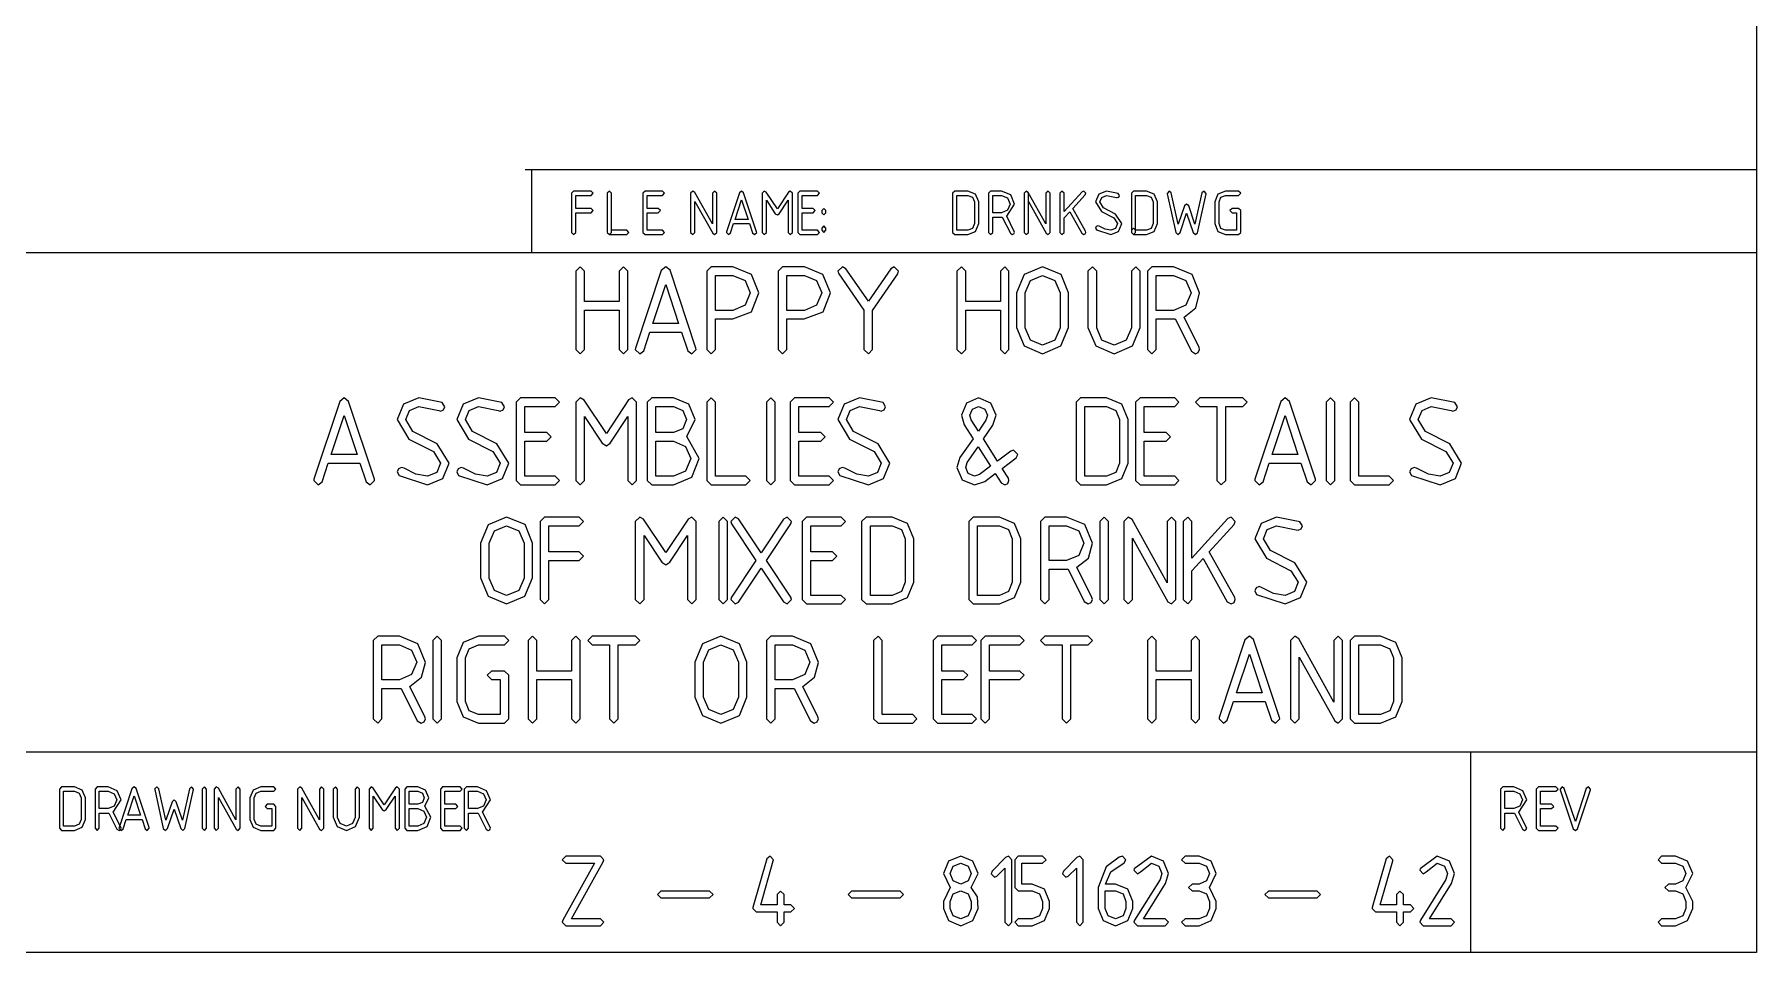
# Model space of a CAD drawing. Header units: metres. Extents: x 0 to 16.5, y 0 to 11.5.
# Drawn here: x 14.504 to 16.512, y 0.01 to 1.08 of the extents above; entities that cross this region are included whole.
import ezdxf

# ---------------------------------------------------------------- set-up
doc = ezdxf.new("R2010")
doc.units = ezdxf.units.M

msp = doc.modelspace()

# ---------------------------------------------------------------- linework, layer by layer
for points in [[(0.0104, 11.5461), (16.5118, 11.5461), (16.5118, 0.0104), (0.0104, 0.0104), (0.0104, 11.5461)], [(15.1325, 0.8472), (15.135, 0.8497), (15.135, 0.8726), (15.1528, 0.8726), (15.1553, 0.8751), (15.1528, 0.8776), (15.135, 0.8776), (15.135, 0.8928), (15.1528, 0.8928), (15.1553, 0.8953), (15.1528, 0.8978), (15.1325, 0.8978), (15.13, 0.8953), (15.13, 0.8497), (15.1325, 0.8472)], [(15.1767, 0.8497), (15.1767, 0.8953), (15.1742, 0.8978), (15.1717, 0.8953), (15.1717, 0.8497), (15.1742, 0.8472), (15.1767, 0.8497)], [(15.1717, 0.8497), (15.1742, 0.8472), (15.1944, 0.8472), (15.1969, 0.8497), (15.1944, 0.8523), (15.1767, 0.8523), (15.1767, 0.8953), (15.1742, 0.8978), (15.1717, 0.8953), (15.1717, 0.8497)], [(15.2158, 0.8472), (15.2361, 0.8472), (15.2386, 0.8497), (15.2361, 0.8523), (15.2183, 0.8523), (15.2183, 0.8726), (15.2311, 0.8726), (15.2336, 0.8751), (15.2311, 0.8776), (15.2183, 0.8776), (15.2183, 0.8928), (15.2361, 0.8928), (15.2386, 0.8953), (15.2361, 0.8978), (15.2158, 0.8978), (15.2133, 0.8953), (15.2133, 0.8497), (15.2158, 0.8472)], [(15.2737, 0.8963), (15.2714, 0.8978), (15.2689, 0.8953), (15.2689, 0.8497), (15.2714, 0.8472), (15.2739, 0.8497), (15.2739, 0.8857), (15.2946, 0.8486), (15.2968, 0.8472), (15.2993, 0.8497), (15.2993, 0.8953), (15.2968, 0.8978), (15.2943, 0.8953), (15.2943, 0.8595), (15.2737, 0.8963)], [(15.3458, 0.8505), (15.3307, 0.8959), (15.3283, 0.8978), (15.3257, 0.8958), (15.3107, 0.8505), (15.3106, 0.8497), (15.3131, 0.8472), (15.3154, 0.849), (15.319, 0.8599), (15.3375, 0.8599), (15.3411, 0.849), (15.3435, 0.8472), (15.346, 0.8497), (15.3458, 0.8505)], [(15.3358, 0.8649), (15.3208, 0.8649), (15.3283, 0.8875), (15.3358, 0.8649)], [(15.3829, 0.8966), (15.37, 0.8771), (15.3571, 0.8966), (15.3547, 0.8978), (15.3522, 0.8953), (15.3522, 0.8497), (15.3547, 0.8472), (15.3572, 0.8497), (15.3572, 0.8871), (15.3676, 0.8715), (15.37, 0.87), (15.3722, 0.8715), (15.3826, 0.8871), (15.3826, 0.8497), (15.3851, 0.8472), (15.3876, 0.8497), (15.3876, 0.8953), (15.3851, 0.8978), (15.3829, 0.8966)], [(15.3964, 0.8472), (15.4167, 0.8472), (15.4192, 0.8497), (15.4167, 0.8523), (15.3989, 0.8523), (15.3989, 0.8726), (15.4117, 0.8726), (15.4142, 0.8751), (15.4117, 0.8776), (15.3989, 0.8776), (15.3989, 0.8928), (15.4167, 0.8928), (15.4192, 0.8953), (15.4167, 0.8978), (15.3964, 0.8978), (15.3939, 0.8953), (15.3939, 0.8497), (15.3964, 0.8472)], [(15.5744, 0.8497), (15.5769, 0.8472), (15.5922, 0.8472), (15.6011, 0.8509), (15.6049, 0.8599), (15.6049, 0.8852), (15.6011, 0.8942), (15.5922, 0.8978), (15.5769, 0.8978), (15.5744, 0.8953), (15.5744, 0.8497)], [(15.5922, 0.8928), (15.5976, 0.8906), (15.5999, 0.8852), (15.5999, 0.8599), (15.5976, 0.8544), (15.5922, 0.8523), (15.5794, 0.8523), (15.5794, 0.8928), (15.5922, 0.8928)], [(15.6465, 0.8826), (15.6421, 0.8934), (15.6314, 0.8978), (15.6186, 0.8978), (15.6161, 0.8953), (15.6161, 0.8497), (15.6186, 0.8472), (15.6211, 0.8497), (15.6211, 0.8675), (15.6314, 0.8675), (15.6322, 0.8675), (15.6417, 0.8486), (15.644, 0.8472), (15.6457, 0.848), (15.6465, 0.8497), (15.6461, 0.8509), (15.6374, 0.8685), (15.6465, 0.8826)], [(15.6314, 0.8928), (15.6385, 0.8898), (15.6415, 0.8827), (15.6385, 0.8755), (15.6314, 0.8725), (15.6211, 0.8725), (15.6211, 0.8928), (15.6314, 0.8928)], [(15.6628, 0.8497), (15.6628, 0.8953), (15.6603, 0.8978), (15.6578, 0.8953), (15.6578, 0.8497), (15.6603, 0.8472), (15.6628, 0.8497)], [(15.6626, 0.8963), (15.6603, 0.8978), (15.6578, 0.8953), (15.6578, 0.8497), (15.6603, 0.8472), (15.6628, 0.8497), (15.6628, 0.8857), (15.6835, 0.8486), (15.6857, 0.8472), (15.6882, 0.8497), (15.6882, 0.8953), (15.6857, 0.8978), (15.6832, 0.8953), (15.6832, 0.8595), (15.6626, 0.8963)], [(15.725, 0.8486), (15.7274, 0.8472), (15.729, 0.848), (15.7299, 0.8497), (15.7294, 0.851), (15.7146, 0.8777), (15.729, 0.8936), (15.7299, 0.8953), (15.7274, 0.8978), (15.7254, 0.897), (15.7044, 0.874), (15.7044, 0.8953), (15.7019, 0.8978), (15.6994, 0.8953), (15.6994, 0.8497), (15.7019, 0.8472), (15.7044, 0.8497), (15.7044, 0.8665), (15.711, 0.8738), (15.725, 0.8486)], [(15.7644, 0.8711), (15.7503, 0.8784), (15.7461, 0.8852), (15.7483, 0.8905), (15.7538, 0.8928), (15.7654, 0.8905), (15.7664, 0.8902), (15.7682, 0.8909), (15.769, 0.8927), (15.7674, 0.8951), (15.7538, 0.8978), (15.7449, 0.8942), (15.7411, 0.8852), (15.7479, 0.8739), (15.7622, 0.8666), (15.7665, 0.8599), (15.7643, 0.8544), (15.7589, 0.8523), (15.7521, 0.8534), (15.7451, 0.8569), (15.7436, 0.8574), (15.7419, 0.8566), (15.7411, 0.8548), (15.7422, 0.8527), (15.7589, 0.8472), (15.7678, 0.8509), (15.7715, 0.8599), (15.7644, 0.8711)], [(15.7828, 0.8497), (15.7853, 0.8472), (15.8006, 0.8472), (15.8094, 0.8509), (15.8132, 0.8599), (15.8132, 0.8852), (15.8094, 0.8942), (15.8006, 0.8978), (15.7853, 0.8978), (15.7828, 0.8953), (15.7828, 0.8497)], [(15.8006, 0.8928), (15.806, 0.8906), (15.8082, 0.8852), (15.8082, 0.8599), (15.806, 0.8544), (15.8006, 0.8523), (15.7878, 0.8523), (15.7878, 0.8928), (15.8006, 0.8928)], [(15.8497, 0.8805), (15.8472, 0.8826), (15.8447, 0.8805), (15.8375, 0.8592), (15.8294, 0.8958), (15.8269, 0.8978), (15.8244, 0.8952), (15.8246, 0.8947), (15.8346, 0.8494), (15.8371, 0.8472), (15.8396, 0.8494), (15.8472, 0.8722), (15.8549, 0.8494), (15.8574, 0.8472), (15.8599, 0.8493), (15.8699, 0.8947), (15.87, 0.8952), (15.8675, 0.8978), (15.865, 0.8958), (15.8569, 0.8592), (15.8497, 0.8805)], [(15.8872, 0.8544), (15.885, 0.8599), (15.885, 0.8852), (15.8872, 0.8906), (15.8926, 0.8928), (15.9079, 0.8928), (15.9104, 0.8953), (15.9079, 0.8978), (15.8926, 0.8978), (15.8838, 0.8942), (15.88, 0.8852), (15.88, 0.8599), (15.8838, 0.8509), (15.8926, 0.8472), (15.9079, 0.8472), (15.9104, 0.8497), (15.9104, 0.8751), (15.9079, 0.8776), (15.9003, 0.8776), (15.8978, 0.8751), (15.9003, 0.8726), (15.9054, 0.8726), (15.9054, 0.8523), (15.8926, 0.8523), (15.8872, 0.8544)], [(15.4217, 0.8726), (15.4242, 0.8701), (15.4267, 0.8726), (15.4267, 0.8751), (15.4242, 0.8776), (15.4217, 0.8751), (15.4217, 0.8726)], [(15.4217, 0.8523), (15.4242, 0.8497), (15.4267, 0.8523), (15.4267, 0.8548), (15.4242, 0.8573), (15.4217, 0.8548), (15.4217, 0.8523)], [(15.7828, 0.8497), (15.7853, 0.8472), (15.7878, 0.8497), (15.7878, 0.8523), (15.7853, 0.8548), (15.7828, 0.8523), (15.7828, 0.8497)], [(7.9642, 0.8264), (16.5118, 0.8264), (16.5118, 0.0104), (7.9642, 0.0104), (7.9642, 0.8264)], [(15.1401, 0.7083), (15.1451, 0.7134), (15.1451, 0.759), (15.1857, 0.759), (15.1857, 0.7134), (15.1907, 0.7083), (15.1957, 0.7134), (15.1957, 0.8045), (15.1907, 0.8095), (15.1857, 0.8045), (15.1857, 0.769), (15.1451, 0.769), (15.1451, 0.8045), (15.1401, 0.8095), (15.135, 0.8045), (15.135, 0.7134), (15.1401, 0.7083)], [(15.2751, 0.7149), (15.2449, 0.8056), (15.24, 0.8095), (15.2347, 0.8054), (15.2046, 0.7149), (15.2044, 0.7134), (15.2096, 0.7083), (15.2142, 0.7118), (15.2214, 0.7336), (15.2583, 0.7336), (15.2656, 0.7118), (15.2703, 0.7083), (15.2753, 0.7134), (15.2751, 0.7149)], [(15.2878, 0.8045), (15.2878, 0.7134), (15.2929, 0.7083), (15.2979, 0.7134), (15.2979, 0.7488), (15.3181, 0.7488), (15.34, 0.7573), (15.3485, 0.7792), (15.3397, 0.8008), (15.3182, 0.8095), (15.2929, 0.8095), (15.2878, 0.8045)], [(15.3711, 0.8045), (15.3711, 0.7134), (15.3762, 0.7083), (15.3812, 0.7134), (15.3812, 0.7488), (15.4014, 0.7488), (15.4233, 0.7573), (15.4318, 0.7792), (15.4231, 0.8008), (15.4015, 0.8095), (15.3762, 0.8095), (15.3711, 0.8045)], [(15.5106, 0.8015), (15.5114, 0.8045), (15.5064, 0.8095), (15.5022, 0.8073), (15.4763, 0.7694), (15.45, 0.8073), (15.4458, 0.8095), (15.4407, 0.8045), (15.4418, 0.8015), (15.471, 0.759), (15.471, 0.7134), (15.4761, 0.7083), (15.4811, 0.7134), (15.4811, 0.7587), (15.5106, 0.8015)], [(15.5846, 0.7083), (15.5896, 0.7134), (15.5896, 0.759), (15.6301, 0.759), (15.6301, 0.7134), (15.6351, 0.7083), (15.6401, 0.7134), (15.6401, 0.8045), (15.6351, 0.8095), (15.6301, 0.8045), (15.6301, 0.769), (15.5896, 0.769), (15.5896, 0.8045), (15.5846, 0.8095), (15.5794, 0.8045), (15.5794, 0.7134), (15.5846, 0.7083)], [(15.7096, 0.7792), (15.7008, 0.8008), (15.6793, 0.8095), (15.6579, 0.8006), (15.6489, 0.7792), (15.6489, 0.7388), (15.6579, 0.7173), (15.6793, 0.7083), (15.7007, 0.7173), (15.7096, 0.7388), (15.7096, 0.7792)], [(15.7879, 0.8095), (15.7829, 0.8045), (15.7829, 0.7386), (15.7769, 0.7242), (15.7626, 0.7184), (15.7483, 0.7242), (15.7424, 0.7386), (15.7424, 0.8045), (15.7374, 0.8095), (15.7322, 0.8045), (15.7322, 0.7388), (15.7412, 0.7173), (15.7626, 0.7083), (15.784, 0.7173), (15.7929, 0.7388), (15.7929, 0.8045), (15.7879, 0.8095)], [(15.8624, 0.7791), (15.8536, 0.8008), (15.8321, 0.8095), (15.8068, 0.8095), (15.8017, 0.8045), (15.8017, 0.7134), (15.8068, 0.7083), (15.8118, 0.7134), (15.8118, 0.7488), (15.8321, 0.7488), (15.834, 0.7488), (15.8529, 0.7112), (15.8574, 0.7083), (15.8608, 0.7099), (15.8624, 0.7134), (15.8618, 0.7157), (15.8443, 0.751), (15.8579, 0.7617), (15.8624, 0.7791)], [(15.2549, 0.7437), (15.2249, 0.7437), (15.24, 0.7888), (15.2549, 0.7437)], [(15.3182, 0.7995), (15.3325, 0.7935), (15.3385, 0.7792), (15.3325, 0.7648), (15.3182, 0.7588), (15.2979, 0.7588), (15.2979, 0.7995), (15.3182, 0.7995)], [(15.4015, 0.7995), (15.4158, 0.7935), (15.4218, 0.7792), (15.4158, 0.7648), (15.4015, 0.7588), (15.3812, 0.7588), (15.3812, 0.7995), (15.4015, 0.7995)], [(15.6936, 0.7242), (15.6793, 0.7184), (15.665, 0.7242), (15.659, 0.7386), (15.659, 0.7792), (15.665, 0.7937), (15.6793, 0.7995), (15.6936, 0.7937), (15.6996, 0.7792), (15.6996, 0.7386), (15.6936, 0.7242)], [(15.8321, 0.7995), (15.8464, 0.7935), (15.8524, 0.7792), (15.8464, 0.7648), (15.8321, 0.7588), (15.8118, 0.7588), (15.8118, 0.7995), (15.8321, 0.7995)], [(14.9001, 0.5621), (14.8699, 0.6528), (14.865, 0.6567), (14.8597, 0.6527), (14.8296, 0.5621), (14.8294, 0.5606), (14.8346, 0.5556), (14.8392, 0.559), (14.8464, 0.5808), (14.8833, 0.5808), (14.8906, 0.559), (14.8953, 0.5556), (14.9003, 0.5606), (14.9001, 0.5621)], [(14.9735, 0.6032), (14.945, 0.6178), (14.9368, 0.6315), (14.9411, 0.6421), (14.9519, 0.6467), (14.9751, 0.642), (14.9772, 0.6415), (14.9808, 0.643), (14.9824, 0.6465), (14.9793, 0.6513), (14.9519, 0.6567), (14.934, 0.6494), (14.9267, 0.6315), (14.9404, 0.6089), (14.9689, 0.5943), (14.9774, 0.5808), (14.9729, 0.57), (14.9622, 0.5656), (14.9486, 0.5678), (14.9347, 0.5749), (14.9318, 0.5758), (14.9283, 0.5742), (14.9267, 0.5708), (14.9289, 0.5665), (14.9622, 0.5556), (14.98, 0.5629), (14.9874, 0.5808), (14.9735, 0.6032)], [(15.0429, 0.6032), (15.0144, 0.6178), (15.0062, 0.6315), (15.0106, 0.6421), (15.0214, 0.6467), (15.0446, 0.642), (15.0467, 0.6415), (15.0503, 0.643), (15.0518, 0.6465), (15.0488, 0.6513), (15.0214, 0.6567), (15.0035, 0.6494), (14.9961, 0.6315), (15.0099, 0.6089), (15.0383, 0.5943), (15.0468, 0.5808), (15.0424, 0.57), (15.0317, 0.5656), (15.0181, 0.5678), (15.0042, 0.5749), (15.0012, 0.5758), (14.9978, 0.5742), (14.9961, 0.5708), (14.9983, 0.5665), (15.0317, 0.5556), (15.0494, 0.5629), (15.0568, 0.5808), (15.0429, 0.6032)], [(15.0707, 0.5556), (15.1111, 0.5556), (15.1161, 0.5606), (15.1111, 0.5656), (15.0757, 0.5656), (15.0757, 0.6062), (15.1011, 0.6062), (15.1061, 0.6113), (15.1011, 0.6163), (15.0757, 0.6163), (15.0757, 0.6467), (15.1111, 0.6467), (15.1161, 0.6517), (15.1111, 0.6567), (15.0707, 0.6567), (15.0656, 0.6517), (15.0656, 0.5606), (15.0707, 0.5556)], [(15.1965, 0.6544), (15.1706, 0.6153), (15.1446, 0.6542), (15.1401, 0.6567), (15.135, 0.6517), (15.135, 0.5606), (15.1401, 0.5556), (15.1451, 0.5606), (15.1451, 0.6353), (15.1658, 0.6042), (15.1706, 0.6011), (15.1751, 0.6042), (15.1957, 0.6353), (15.1957, 0.5606), (15.2008, 0.5556), (15.2058, 0.5606), (15.2058, 0.6517), (15.2008, 0.6567), (15.1965, 0.6544)], [(15.274, 0.6315), (15.2667, 0.6494), (15.2488, 0.6567), (15.2235, 0.6567), (15.2183, 0.6517), (15.2183, 0.5606), (15.2235, 0.5556), (15.2488, 0.5556), (15.2701, 0.5645), (15.279, 0.586), (15.2646, 0.6117), (15.274, 0.6315)], [(15.2488, 0.6467), (15.2597, 0.6423), (15.264, 0.6315), (15.2597, 0.6207), (15.2488, 0.6163), (15.2285, 0.6163), (15.2285, 0.6467), (15.2488, 0.6467)], [(15.2878, 0.5606), (15.2929, 0.5556), (15.3333, 0.5556), (15.3383, 0.5606), (15.3333, 0.5656), (15.2979, 0.5656), (15.2979, 0.6517), (15.2929, 0.6567), (15.2878, 0.6517), (15.2878, 0.5606)], [(15.3674, 0.5606), (15.3674, 0.6517), (15.3624, 0.6567), (15.3572, 0.6517), (15.3572, 0.5606), (15.3624, 0.5556), (15.3674, 0.5606)], [(15.3901, 0.5556), (15.4306, 0.5556), (15.4356, 0.5606), (15.4306, 0.5656), (15.3951, 0.5656), (15.3951, 0.6062), (15.4206, 0.6062), (15.4256, 0.6113), (15.4206, 0.6163), (15.3951, 0.6163), (15.3951, 0.6467), (15.4306, 0.6467), (15.4356, 0.6517), (15.4306, 0.6567), (15.3901, 0.6567), (15.385, 0.6517), (15.385, 0.5606), (15.3901, 0.5556)], [(15.4874, 0.6032), (15.4589, 0.6178), (15.4507, 0.6315), (15.455, 0.6421), (15.4658, 0.6467), (15.489, 0.642), (15.4911, 0.6415), (15.4947, 0.643), (15.4962, 0.6465), (15.4932, 0.6513), (15.4658, 0.6567), (15.4479, 0.6494), (15.4406, 0.6315), (15.4543, 0.6089), (15.4828, 0.5943), (15.4912, 0.5808), (15.4868, 0.57), (15.4761, 0.5656), (15.4625, 0.5678), (15.4486, 0.5749), (15.4457, 0.5758), (15.4422, 0.5742), (15.4406, 0.5708), (15.4428, 0.5665), (15.4761, 0.5556), (15.4939, 0.5629), (15.5012, 0.5808), (15.4874, 0.6032)], [(15.6483, 0.5869), (15.6503, 0.591), (15.6453, 0.596), (15.6422, 0.5949), (15.6268, 0.5832), (15.6104, 0.609), (15.6214, 0.6251), (15.625, 0.6365), (15.619, 0.6508), (15.6047, 0.6567), (15.5906, 0.6508), (15.5846, 0.6365), (15.5878, 0.6255), (15.5982, 0.6092), (15.5829, 0.5872), (15.5794, 0.5758), (15.5854, 0.5615), (15.5997, 0.5556), (15.6118, 0.5595), (15.624, 0.5687), (15.6308, 0.5579), (15.6351, 0.5556), (15.6386, 0.5571), (15.6401, 0.5606), (15.6394, 0.5633), (15.6321, 0.5747), (15.6483, 0.5869)], [(15.596, 0.6312), (15.5946, 0.6365), (15.5975, 0.6437), (15.6047, 0.6467), (15.6119, 0.6437), (15.615, 0.6365), (15.6131, 0.6309), (15.6044, 0.6182), (15.596, 0.6312)], [(15.7183, 0.5606), (15.7235, 0.5556), (15.7539, 0.5556), (15.7717, 0.5629), (15.779, 0.5808), (15.779, 0.6315), (15.7717, 0.6494), (15.7539, 0.6567), (15.7235, 0.6567), (15.7183, 0.6517), (15.7183, 0.5606)], [(15.7539, 0.6467), (15.7646, 0.6423), (15.769, 0.6315), (15.769, 0.5808), (15.7646, 0.57), (15.7539, 0.5656), (15.7285, 0.5656), (15.7285, 0.6467), (15.7539, 0.6467)], [(15.7929, 0.5556), (15.8333, 0.5556), (15.8383, 0.5606), (15.8333, 0.5656), (15.7979, 0.5656), (15.7979, 0.6062), (15.8233, 0.6062), (15.8283, 0.6113), (15.8233, 0.6163), (15.7979, 0.6163), (15.7979, 0.6467), (15.8333, 0.6467), (15.8383, 0.6517), (15.8333, 0.6567), (15.7929, 0.6567), (15.7878, 0.6517), (15.7878, 0.5606), (15.7929, 0.5556)], [(15.8625, 0.6467), (15.8826, 0.6467), (15.8826, 0.5606), (15.8876, 0.5556), (15.8928, 0.5606), (15.8928, 0.6467), (15.9129, 0.6467), (15.9179, 0.6517), (15.9129, 0.6567), (15.8625, 0.6567), (15.8574, 0.6517), (15.8625, 0.6467)], [(15.9974, 0.5621), (15.9671, 0.6528), (15.9622, 0.6567), (15.9569, 0.6527), (15.9268, 0.5621), (15.9267, 0.5606), (15.9318, 0.5556), (15.9364, 0.559), (15.9436, 0.5808), (15.9806, 0.5808), (15.9878, 0.559), (15.9925, 0.5556), (15.9975, 0.5606), (15.9974, 0.5621)], [(16.0201, 0.5606), (16.0201, 0.6517), (16.0151, 0.6567), (16.01, 0.6517), (16.01, 0.5606), (16.0151, 0.5556), (16.0201, 0.5606)], [(16.0378, 0.5606), (16.0429, 0.5556), (16.0833, 0.5556), (16.0883, 0.5606), (16.0833, 0.5656), (16.0479, 0.5656), (16.0479, 0.6517), (16.0429, 0.6567), (16.0378, 0.6517), (16.0378, 0.5606)], [(16.154, 0.6032), (16.1256, 0.6178), (16.1174, 0.6315), (16.1217, 0.6421), (16.1325, 0.6467), (16.1557, 0.642), (16.1578, 0.6415), (16.1614, 0.643), (16.1629, 0.6465), (16.1599, 0.6513), (16.1325, 0.6567), (16.1146, 0.6494), (16.1072, 0.6315), (16.121, 0.6089), (16.1494, 0.5943), (16.1579, 0.5808), (16.1535, 0.57), (16.1428, 0.5656), (16.1292, 0.5678), (16.1153, 0.5749), (16.1124, 0.5758), (16.1089, 0.5742), (16.1072, 0.5708), (16.1094, 0.5665), (16.1428, 0.5556), (16.1606, 0.5629), (16.1679, 0.5808), (16.154, 0.6032)], [(14.8799, 0.5909), (14.8499, 0.5909), (14.865, 0.6361), (14.8799, 0.5909)], [(15.9771, 0.5909), (15.9471, 0.5909), (15.9622, 0.6361), (15.9771, 0.5909)], [(15.2488, 0.6062), (15.2631, 0.6003), (15.269, 0.586), (15.2631, 0.5716), (15.2488, 0.5656), (15.2285, 0.5656), (15.2285, 0.6062), (15.2488, 0.6062)], [(15.6057, 0.5675), (15.5997, 0.5656), (15.5925, 0.5686), (15.5896, 0.5758), (15.5912, 0.5814), (15.6042, 0.5999), (15.6186, 0.5772), (15.6057, 0.5675)], [(15.0846, 0.4876), (15.0758, 0.5091), (15.0543, 0.5179), (15.0329, 0.509), (15.0239, 0.4876), (15.0239, 0.4471), (15.0329, 0.4256), (15.0543, 0.4167), (15.0757, 0.4256), (15.0846, 0.4471), (15.0846, 0.4876)], [(15.0686, 0.4325), (15.0543, 0.4267), (15.04, 0.4325), (15.034, 0.4469), (15.034, 0.4876), (15.04, 0.502), (15.0543, 0.5078), (15.0686, 0.502), (15.0746, 0.4876), (15.0746, 0.4469), (15.0686, 0.4325)], [(15.0985, 0.4167), (15.1035, 0.4217), (15.1035, 0.4673), (15.1389, 0.4673), (15.1439, 0.4724), (15.1389, 0.4774), (15.1035, 0.4774), (15.1035, 0.5078), (15.1389, 0.5078), (15.1439, 0.5129), (15.1389, 0.5179), (15.0985, 0.5179), (15.0933, 0.5129), (15.0933, 0.4217), (15.0985, 0.4167)], [(15.266, 0.5155), (15.24, 0.4765), (15.214, 0.5154), (15.2096, 0.5179), (15.2044, 0.5129), (15.2044, 0.4217), (15.2096, 0.4167), (15.2146, 0.4217), (15.2146, 0.4964), (15.2353, 0.4653), (15.24, 0.4622), (15.2446, 0.4653), (15.2651, 0.4964), (15.2651, 0.4217), (15.2703, 0.4167), (15.2753, 0.4217), (15.2753, 0.5129), (15.2703, 0.5179), (15.266, 0.5155)], [(15.3118, 0.4217), (15.3118, 0.5129), (15.3068, 0.5179), (15.3017, 0.5129), (15.3017, 0.4217), (15.3068, 0.4167), (15.3118, 0.4217)], [(15.3856, 0.5099), (15.3864, 0.5127), (15.3814, 0.5179), (15.3772, 0.5155), (15.3511, 0.4763), (15.3249, 0.5157), (15.3207, 0.5179), (15.3156, 0.5129), (15.3165, 0.51), (15.3451, 0.4672), (15.3165, 0.4245), (15.3156, 0.4217), (15.3207, 0.4167), (15.3249, 0.4188), (15.3511, 0.4582), (15.3772, 0.419), (15.3814, 0.4167), (15.3864, 0.4217), (15.3856, 0.4245), (15.3572, 0.4672), (15.3856, 0.5099)], [(15.404, 0.4167), (15.4444, 0.4167), (15.4494, 0.4217), (15.4444, 0.4267), (15.409, 0.4267), (15.409, 0.4673), (15.4344, 0.4673), (15.4394, 0.4724), (15.4344, 0.4774), (15.409, 0.4774), (15.409, 0.5078), (15.4444, 0.5078), (15.4494, 0.5129), (15.4444, 0.5179), (15.404, 0.5179), (15.3989, 0.5129), (15.3989, 0.4217), (15.404, 0.4167)], [(15.4683, 0.4217), (15.4735, 0.4167), (15.5039, 0.4167), (15.5217, 0.424), (15.529, 0.4419), (15.529, 0.4926), (15.5217, 0.5105), (15.5039, 0.5179), (15.4735, 0.5179), (15.4683, 0.5129), (15.4683, 0.4217)], [(15.5039, 0.5078), (15.5146, 0.5034), (15.519, 0.4926), (15.519, 0.4419), (15.5146, 0.4311), (15.5039, 0.4267), (15.4785, 0.4267), (15.4785, 0.5078), (15.5039, 0.5078)], [(15.5933, 0.4217), (15.5985, 0.4167), (15.6289, 0.4167), (15.6467, 0.424), (15.654, 0.4419), (15.654, 0.4926), (15.6467, 0.5105), (15.6289, 0.5179), (15.5985, 0.5179), (15.5933, 0.5129), (15.5933, 0.4217)], [(15.6289, 0.5078), (15.6396, 0.5034), (15.644, 0.4926), (15.644, 0.4419), (15.6396, 0.4311), (15.6289, 0.4267), (15.6035, 0.4267), (15.6035, 0.5078), (15.6289, 0.5078)], [(15.7374, 0.4874), (15.7286, 0.5091), (15.7071, 0.5179), (15.6818, 0.5179), (15.6767, 0.5129), (15.6767, 0.4217), (15.6818, 0.4167), (15.6868, 0.4217), (15.6868, 0.4571), (15.7071, 0.4571), (15.709, 0.4571), (15.7279, 0.4195), (15.7324, 0.4167), (15.7358, 0.4182), (15.7374, 0.4217), (15.7368, 0.424), (15.7193, 0.4594), (15.7329, 0.4701), (15.7374, 0.4874)], [(15.7071, 0.5078), (15.7214, 0.5018), (15.7274, 0.4876), (15.7214, 0.4731), (15.7071, 0.4672), (15.6868, 0.4672), (15.6868, 0.5078), (15.7071, 0.5078)], [(15.7562, 0.4217), (15.7562, 0.5129), (15.7512, 0.5179), (15.7461, 0.5129), (15.7461, 0.4217), (15.7512, 0.4167), (15.7562, 0.4217)], [(15.7836, 0.5149), (15.779, 0.5179), (15.7739, 0.5129), (15.7739, 0.4217), (15.779, 0.4167), (15.784, 0.4217), (15.784, 0.4935), (15.8254, 0.4193), (15.8296, 0.4167), (15.8346, 0.4217), (15.8346, 0.5129), (15.8296, 0.5179), (15.8246, 0.5129), (15.8246, 0.4413), (15.7836, 0.5149)], [(15.8946, 0.4193), (15.899, 0.4167), (15.9025, 0.4182), (15.904, 0.4217), (15.9033, 0.4242), (15.8736, 0.4775), (15.9025, 0.5094), (15.904, 0.5129), (15.899, 0.5179), (15.8951, 0.5162), (15.8535, 0.4702), (15.8535, 0.5129), (15.8485, 0.5179), (15.8433, 0.5129), (15.8433, 0.4217), (15.8485, 0.4167), (15.8535, 0.4217), (15.8535, 0.4552), (15.8664, 0.4697), (15.8946, 0.4193)], [(15.9735, 0.4644), (15.945, 0.4789), (15.9368, 0.4926), (15.9411, 0.5033), (15.9519, 0.5078), (15.9751, 0.5031), (15.9772, 0.5027), (15.9808, 0.5041), (15.9824, 0.5077), (15.9793, 0.5124), (15.9519, 0.5179), (15.934, 0.5105), (15.9267, 0.4926), (15.9404, 0.47), (15.9689, 0.4554), (15.9774, 0.4419), (15.9729, 0.4311), (15.9622, 0.4267), (15.9486, 0.4289), (15.9347, 0.436), (15.9318, 0.4369), (15.9283, 0.4353), (15.9267, 0.4319), (15.9289, 0.4276), (15.9622, 0.4167), (15.98, 0.424), (15.9874, 0.4419), (15.9735, 0.4644)], [(14.9596, 0.3485), (14.9508, 0.3702), (14.9293, 0.379), (14.904, 0.379), (14.8989, 0.374), (14.8989, 0.2828), (14.904, 0.2778), (14.909, 0.2828), (14.909, 0.3183), (14.9293, 0.3183), (14.9313, 0.3183), (14.9501, 0.2806), (14.9546, 0.2778), (14.9581, 0.2794), (14.9596, 0.2828), (14.959, 0.2852), (14.9415, 0.3205), (14.9551, 0.3312), (14.9596, 0.3485)], [(14.9293, 0.3689), (14.9436, 0.363), (14.9496, 0.3487), (14.9436, 0.3343), (14.9293, 0.3283), (14.909, 0.3283), (14.909, 0.3689), (14.9293, 0.3689)], [(14.9785, 0.2828), (14.9785, 0.374), (14.9735, 0.379), (14.9683, 0.374), (14.9683, 0.2828), (14.9735, 0.2778), (14.9785, 0.2828)], [(15.0106, 0.2922), (15.0062, 0.3031), (15.0062, 0.3537), (15.0106, 0.3645), (15.0214, 0.3689), (15.0518, 0.3689), (15.0568, 0.374), (15.0518, 0.379), (15.0214, 0.379), (15.0035, 0.3716), (14.9961, 0.3537), (14.9961, 0.3031), (15.0035, 0.2852), (15.0214, 0.2778), (15.0518, 0.2778), (15.0568, 0.2828), (15.0568, 0.3335), (15.0518, 0.3385), (15.0367, 0.3385), (15.0317, 0.3335), (15.0367, 0.3285), (15.0468, 0.3285), (15.0468, 0.2878), (15.0214, 0.2878), (15.0106, 0.2922)], [(15.0846, 0.2778), (15.0896, 0.2828), (15.0896, 0.3285), (15.1301, 0.3285), (15.1301, 0.2828), (15.1351, 0.2778), (15.1401, 0.2828), (15.1401, 0.374), (15.1351, 0.379), (15.1301, 0.374), (15.1301, 0.3385), (15.0896, 0.3385), (15.0896, 0.374), (15.0846, 0.379), (15.0794, 0.374), (15.0794, 0.2828), (15.0846, 0.2778)], [(15.1542, 0.3689), (15.1743, 0.3689), (15.1743, 0.2828), (15.1793, 0.2778), (15.1844, 0.2828), (15.1844, 0.3689), (15.2046, 0.3689), (15.2096, 0.374), (15.2046, 0.379), (15.1542, 0.379), (15.149, 0.374), (15.1542, 0.3689)], [(15.3346, 0.3487), (15.3258, 0.3702), (15.3043, 0.379), (15.2829, 0.3701), (15.2739, 0.3487), (15.2739, 0.3082), (15.2829, 0.2867), (15.3043, 0.2778), (15.3257, 0.2867), (15.3346, 0.3082), (15.3346, 0.3487)], [(15.3186, 0.2936), (15.3043, 0.2878), (15.29, 0.2936), (15.284, 0.3081), (15.284, 0.3487), (15.29, 0.3631), (15.3043, 0.3689), (15.3186, 0.3631), (15.3246, 0.3487), (15.3246, 0.3081), (15.3186, 0.2936)], [(15.4179, 0.3485), (15.4092, 0.3702), (15.3876, 0.379), (15.3624, 0.379), (15.3572, 0.374), (15.3572, 0.2828), (15.3624, 0.2778), (15.3674, 0.2828), (15.3674, 0.3183), (15.3876, 0.3183), (15.3896, 0.3183), (15.4085, 0.2806), (15.4129, 0.2778), (15.4164, 0.2794), (15.4179, 0.2828), (15.4174, 0.2852), (15.3999, 0.3205), (15.4135, 0.3312), (15.4179, 0.3485)], [(15.3876, 0.3689), (15.4019, 0.363), (15.4079, 0.3487), (15.4019, 0.3343), (15.3876, 0.3283), (15.3674, 0.3283), (15.3674, 0.3689), (15.3876, 0.3689)], [(15.4822, 0.2828), (15.4874, 0.2778), (15.5278, 0.2778), (15.5328, 0.2828), (15.5278, 0.2878), (15.4924, 0.2878), (15.4924, 0.374), (15.4874, 0.379), (15.4822, 0.374), (15.4822, 0.2828)], [(15.5568, 0.2778), (15.5972, 0.2778), (15.6022, 0.2828), (15.5972, 0.2878), (15.5618, 0.2878), (15.5618, 0.3285), (15.5872, 0.3285), (15.5922, 0.3335), (15.5872, 0.3385), (15.5618, 0.3385), (15.5618, 0.3689), (15.5972, 0.3689), (15.6022, 0.374), (15.5972, 0.379), (15.5568, 0.379), (15.5517, 0.374), (15.5517, 0.2828), (15.5568, 0.2778)], [(15.6124, 0.2778), (15.6174, 0.2828), (15.6174, 0.3285), (15.6528, 0.3285), (15.6578, 0.3335), (15.6528, 0.3385), (15.6174, 0.3385), (15.6174, 0.3689), (15.6528, 0.3689), (15.6578, 0.374), (15.6528, 0.379), (15.6124, 0.379), (15.6072, 0.374), (15.6072, 0.2828), (15.6124, 0.2778)], [(15.6819, 0.3689), (15.7021, 0.3689), (15.7021, 0.2828), (15.7071, 0.2778), (15.7122, 0.2828), (15.7122, 0.3689), (15.7324, 0.3689), (15.7374, 0.374), (15.7324, 0.379), (15.6819, 0.379), (15.6768, 0.374), (15.6819, 0.3689)], [(15.8068, 0.2778), (15.8118, 0.2828), (15.8118, 0.3285), (15.8524, 0.3285), (15.8524, 0.2828), (15.8574, 0.2778), (15.8624, 0.2828), (15.8624, 0.374), (15.8574, 0.379), (15.8524, 0.374), (15.8524, 0.3385), (15.8118, 0.3385), (15.8118, 0.374), (15.8068, 0.379), (15.8017, 0.374), (15.8017, 0.2828), (15.8068, 0.2778)], [(15.9557, 0.2843), (15.9254, 0.3751), (15.9206, 0.379), (15.9153, 0.3749), (15.8851, 0.2843), (15.885, 0.2828), (15.8901, 0.2778), (15.8947, 0.2812), (15.9019, 0.3031), (15.9389, 0.3031), (15.9461, 0.2812), (15.9508, 0.2778), (15.9558, 0.2828), (15.9557, 0.2843)], [(15.9781, 0.376), (15.9735, 0.379), (15.9683, 0.374), (15.9683, 0.2828), (15.9735, 0.2778), (15.9785, 0.2828), (15.9785, 0.3547), (16.0199, 0.2804), (16.024, 0.2778), (16.029, 0.2828), (16.029, 0.374), (16.024, 0.379), (16.019, 0.374), (16.019, 0.3024), (15.9781, 0.376)], [(16.0378, 0.2828), (16.0429, 0.2778), (16.0733, 0.2778), (16.0911, 0.2852), (16.0985, 0.3031), (16.0985, 0.3537), (16.0911, 0.3716), (16.0733, 0.379), (16.0429, 0.379), (16.0378, 0.374), (16.0378, 0.2828)], [(16.0733, 0.3689), (16.084, 0.3645), (16.0885, 0.3537), (16.0885, 0.3031), (16.084, 0.2922), (16.0733, 0.2878), (16.0479, 0.2878), (16.0479, 0.3689), (16.0733, 0.3689)], [(15.9354, 0.3131), (15.9054, 0.3131), (15.9206, 0.3583), (15.9354, 0.3131)], [(14.5328, 0.1553), (14.5353, 0.1528), (14.5506, 0.1528), (14.5594, 0.1565), (14.5632, 0.1654), (14.5632, 0.1908), (14.5594, 0.1997), (14.5506, 0.2034), (14.5353, 0.2034), (14.5328, 0.2008), (14.5328, 0.1553)], [(14.6049, 0.1882), (14.6004, 0.199), (14.5897, 0.2034), (14.5769, 0.2034), (14.5744, 0.2008), (14.5744, 0.1553), (14.5769, 0.1528), (14.5794, 0.1553), (14.5794, 0.173), (14.5897, 0.173), (14.5906, 0.173), (14.6, 0.1542), (14.6024, 0.1528), (14.604, 0.1535), (14.6049, 0.1553), (14.6044, 0.1565), (14.5957, 0.1741), (14.6049, 0.1882)], [(14.6375, 0.1561), (14.6224, 0.2014), (14.62, 0.2034), (14.6174, 0.2013), (14.6024, 0.1561), (14.6022, 0.1553), (14.6047, 0.1528), (14.6071, 0.1545), (14.6107, 0.1654), (14.6292, 0.1654), (14.6328, 0.1545), (14.6351, 0.1528), (14.6376, 0.1553), (14.6375, 0.1561)], [(14.6692, 0.186), (14.6667, 0.1882), (14.6642, 0.186), (14.6569, 0.1647), (14.6489, 0.2013), (14.6464, 0.2034), (14.6439, 0.2008), (14.644, 0.2003), (14.654, 0.1549), (14.6565, 0.1528), (14.659, 0.1549), (14.6667, 0.1777), (14.6743, 0.1549), (14.6768, 0.1528), (14.6793, 0.1549), (14.6893, 0.2003), (14.6894, 0.2008), (14.6869, 0.2034), (14.6844, 0.2013), (14.6764, 0.1647), (14.6692, 0.186)], [(14.7044, 0.1553), (14.7044, 0.2008), (14.7019, 0.2034), (14.6994, 0.2008), (14.6994, 0.1553), (14.7019, 0.1528), (14.7044, 0.1553)], [(14.7182, 0.2019), (14.7158, 0.2034), (14.7133, 0.2008), (14.7133, 0.1553), (14.7158, 0.1528), (14.7183, 0.1553), (14.7183, 0.1912), (14.739, 0.1541), (14.7412, 0.1528), (14.7438, 0.1553), (14.7438, 0.2008), (14.7412, 0.2034), (14.7387, 0.2008), (14.7387, 0.1651), (14.7182, 0.2019)], [(14.7622, 0.16), (14.76, 0.1654), (14.76, 0.1908), (14.7622, 0.1962), (14.7676, 0.1984), (14.7829, 0.1984), (14.7854, 0.2008), (14.7829, 0.2034), (14.7676, 0.2034), (14.7588, 0.1997), (14.755, 0.1908), (14.755, 0.1654), (14.7588, 0.1565), (14.7676, 0.1528), (14.7829, 0.1528), (14.7854, 0.1553), (14.7854, 0.1806), (14.7829, 0.1832), (14.7753, 0.1832), (14.7728, 0.1806), (14.7753, 0.1781), (14.7804, 0.1781), (14.7804, 0.1578), (14.7676, 0.1578), (14.7622, 0.16)], [(14.8154, 0.2019), (14.8131, 0.2034), (14.8106, 0.2008), (14.8106, 0.1553), (14.8131, 0.1528), (14.8156, 0.1553), (14.8156, 0.1912), (14.8362, 0.1541), (14.8385, 0.1528), (14.841, 0.1553), (14.841, 0.2008), (14.8385, 0.2034), (14.836, 0.2008), (14.836, 0.1651), (14.8154, 0.2019)], [(14.8801, 0.2034), (14.8776, 0.2008), (14.8776, 0.1679), (14.8746, 0.1607), (14.8675, 0.1578), (14.8603, 0.1607), (14.8572, 0.1679), (14.8572, 0.2008), (14.8547, 0.2034), (14.8522, 0.2008), (14.8522, 0.168), (14.8567, 0.1572), (14.8675, 0.1528), (14.8782, 0.1572), (14.8826, 0.168), (14.8826, 0.2008), (14.8801, 0.2034)], [(14.9246, 0.2022), (14.9117, 0.1827), (14.8987, 0.2021), (14.8964, 0.2034), (14.8939, 0.2008), (14.8939, 0.1553), (14.8964, 0.1528), (14.8989, 0.1553), (14.8989, 0.1927), (14.9093, 0.1771), (14.9117, 0.1755), (14.9139, 0.1771), (14.9243, 0.1927), (14.9243, 0.1553), (14.9268, 0.1528), (14.9293, 0.1553), (14.9293, 0.2008), (14.9268, 0.2034), (14.9246, 0.2022)], [(14.9635, 0.1908), (14.9597, 0.1997), (14.9508, 0.2034), (14.9381, 0.2034), (14.9356, 0.2008), (14.9356, 0.1553), (14.9381, 0.1528), (14.9508, 0.1528), (14.9615, 0.1572), (14.966, 0.168), (14.9588, 0.1809), (14.9635, 0.1908)], [(14.9797, 0.1528), (15, 0.1528), (15.0025, 0.1553), (15, 0.1578), (14.9822, 0.1578), (14.9822, 0.1781), (14.995, 0.1781), (14.9975, 0.1806), (14.995, 0.1832), (14.9822, 0.1832), (14.9822, 0.1984), (15, 0.1984), (15.0025, 0.2008), (15, 0.2034), (14.9797, 0.2034), (14.9772, 0.2008), (14.9772, 0.1553), (14.9797, 0.1528)], [(15.0354, 0.1882), (15.031, 0.199), (15.0203, 0.2034), (15.0075, 0.2034), (15.005, 0.2008), (15.005, 0.1553), (15.0075, 0.1528), (15.01, 0.1553), (15.01, 0.173), (15.0203, 0.173), (15.0211, 0.173), (15.0306, 0.1542), (15.0329, 0.1528), (15.0346, 0.1535), (15.0354, 0.1553), (15.035, 0.1565), (15.0263, 0.1741), (15.0354, 0.1882)], [(16.2438, 0.1882), (16.2393, 0.199), (16.2286, 0.2034), (16.2158, 0.2034), (16.2133, 0.2008), (16.2133, 0.1553), (16.2158, 0.1528), (16.2183, 0.1553), (16.2183, 0.173), (16.2286, 0.173), (16.2294, 0.173), (16.2389, 0.1542), (16.2412, 0.1528), (16.2429, 0.1535), (16.2438, 0.1553), (16.2433, 0.1565), (16.2346, 0.1741), (16.2438, 0.1882)], [(16.2575, 0.1528), (16.2778, 0.1528), (16.2803, 0.1553), (16.2778, 0.1578), (16.26, 0.1578), (16.26, 0.1781), (16.2728, 0.1781), (16.2753, 0.1806), (16.2728, 0.1832), (16.26, 0.1832), (16.26, 0.1984), (16.2778, 0.1984), (16.2803, 0.2008), (16.2778, 0.2034), (16.2575, 0.2034), (16.255, 0.2008), (16.255, 0.1553), (16.2575, 0.1528)], [(16.3029, 0.1547), (16.3181, 0.2), (16.3182, 0.2008), (16.3157, 0.2034), (16.3133, 0.2016), (16.3006, 0.1631), (16.2876, 0.2016), (16.2853, 0.2034), (16.2828, 0.2008), (16.2829, 0.2), (16.2981, 0.1547), (16.3006, 0.1528), (16.3029, 0.1547)], [(14.5506, 0.1984), (14.556, 0.1962), (14.5582, 0.1908), (14.5582, 0.1654), (14.556, 0.16), (14.5506, 0.1578), (14.5378, 0.1578), (14.5378, 0.1984), (14.5506, 0.1984)], [(14.5897, 0.1984), (14.5968, 0.1954), (14.5999, 0.1883), (14.5968, 0.181), (14.5897, 0.1781), (14.5794, 0.1781), (14.5794, 0.1984), (14.5897, 0.1984)], [(14.6275, 0.1704), (14.6125, 0.1704), (14.62, 0.193), (14.6275, 0.1704)], [(14.9508, 0.1984), (14.9562, 0.1962), (14.9583, 0.1908), (14.9562, 0.1853), (14.9508, 0.1832), (14.9406, 0.1832), (14.9406, 0.1984), (14.9508, 0.1984)], [(15.0203, 0.1984), (15.0274, 0.1954), (15.0304, 0.1883), (15.0274, 0.181), (15.0203, 0.1781), (15.01, 0.1781), (15.01, 0.1984), (15.0203, 0.1984)], [(16.2286, 0.1984), (16.2357, 0.1954), (16.2387, 0.1883), (16.2357, 0.181), (16.2286, 0.1781), (16.2183, 0.1781), (16.2183, 0.1984), (16.2286, 0.1984)], [(14.9508, 0.1781), (14.9579, 0.1751), (14.961, 0.168), (14.9579, 0.1608), (14.9508, 0.1578), (14.9406, 0.1578), (14.9406, 0.1781), (14.9508, 0.1781)], [(15.1668, 0.1161), (15.1678, 0.1186), (15.1638, 0.1226), (15.1232, 0.1226), (15.1192, 0.1186), (15.1232, 0.1146), (15.1569, 0.1146), (15.12, 0.0481), (15.1192, 0.0457), (15.1232, 0.0417), (15.1638, 0.0417), (15.1678, 0.0457), (15.1638, 0.0497), (15.13, 0.0497), (15.1668, 0.1161)], [(15.3454, 0.0578), (15.3697, 0.0578), (15.3697, 0.0457), (15.3738, 0.0417), (15.3778, 0.0457), (15.3778, 0.0578), (15.3858, 0.0578), (15.39, 0.0619), (15.3858, 0.0659), (15.3778, 0.0659), (15.3778, 0.0781), (15.3738, 0.0821), (15.3697, 0.0781), (15.3697, 0.0659), (15.3507, 0.0659), (15.3653, 0.1173), (15.3656, 0.1186), (15.3617, 0.1226), (15.3576, 0.1196), (15.3415, 0.063), (15.3414, 0.0619), (15.3454, 0.0578)], [(15.5981, 0.0476), (15.604, 0.0619), (15.6032, 0.0753), (15.596, 0.0862), (15.604, 0.1024), (15.5981, 0.1168), (15.5839, 0.1226), (15.5694, 0.1168), (15.5636, 0.1024), (15.5717, 0.0862), (15.5636, 0.07), (15.5636, 0.0619), (15.5694, 0.0476), (15.5839, 0.0417), (15.5981, 0.0476)], [(15.6354, 0.0457), (15.6394, 0.0417), (15.6433, 0.0457), (15.6433, 0.1186), (15.6394, 0.1226), (15.6361, 0.121), (15.6203, 0.1052), (15.6192, 0.1023), (15.6232, 0.0983), (15.626, 0.0996), (15.6354, 0.1088), (15.6354, 0.0457)], [(15.651, 0.0822), (15.6672, 0.0822), (15.6757, 0.0787), (15.6793, 0.07), (15.6793, 0.0619), (15.6758, 0.0532), (15.6672, 0.0497), (15.651, 0.0497), (15.6469, 0.0457), (15.651, 0.0417), (15.6672, 0.0417), (15.6814, 0.0476), (15.6874, 0.0619), (15.6874, 0.07), (15.6814, 0.0844), (15.6672, 0.0902), (15.655, 0.0902), (15.655, 0.1146), (15.6793, 0.1146), (15.6833, 0.1186), (15.6793, 0.1226), (15.651, 0.1226), (15.6469, 0.1186), (15.6469, 0.0862), (15.651, 0.0822)], [(15.7188, 0.0457), (15.7228, 0.0417), (15.7267, 0.0457), (15.7267, 0.1186), (15.7228, 0.1226), (15.7194, 0.121), (15.7036, 0.1052), (15.7025, 0.1023), (15.7065, 0.0983), (15.7093, 0.0996), (15.7188, 0.1088), (15.7188, 0.0457)], [(15.7687, 0.1217), (15.7533, 0.1104), (15.7442, 0.0862), (15.7442, 0.0617), (15.75, 0.0476), (15.7644, 0.0417), (15.7786, 0.0476), (15.7846, 0.0619), (15.7846, 0.07), (15.7787, 0.0844), (15.7644, 0.0902), (15.7525, 0.0902), (15.7588, 0.1043), (15.7746, 0.1151), (15.7765, 0.1186), (15.7725, 0.1226), (15.7687, 0.1217)], [(15.7862, 0.1081), (15.7858, 0.1064), (15.7899, 0.1023), (15.7933, 0.1043), (15.8061, 0.1146), (15.8147, 0.1109), (15.8182, 0.1024), (15.8163, 0.0956), (15.7865, 0.048), (15.7858, 0.0457), (15.7899, 0.0417), (15.8222, 0.0417), (15.8262, 0.0457), (15.8222, 0.0497), (15.7971, 0.0497), (15.8226, 0.0908), (15.8262, 0.1024), (15.8203, 0.1168), (15.8061, 0.1226), (15.7862, 0.1081)], [(15.8703, 0.0787), (15.8738, 0.07), (15.8738, 0.0619), (15.8703, 0.0532), (15.8617, 0.0497), (15.8454, 0.0497), (15.8414, 0.0457), (15.8454, 0.0417), (15.8617, 0.0417), (15.8758, 0.0476), (15.8818, 0.0619), (15.8818, 0.07), (15.8738, 0.0862), (15.8818, 0.1024), (15.8758, 0.1168), (15.8617, 0.1226), (15.8454, 0.1226), (15.8414, 0.1186), (15.8454, 0.1146), (15.8617, 0.1146), (15.8703, 0.1111), (15.8738, 0.1024), (15.8703, 0.0938), (15.8617, 0.0902), (15.8536, 0.0902), (15.8494, 0.0862), (15.8536, 0.0822), (15.8617, 0.0822), (15.8703, 0.0787)], [(16.0676, 0.0578), (16.0919, 0.0578), (16.0919, 0.0457), (16.096, 0.0417), (16.1, 0.0457), (16.1, 0.0578), (16.1081, 0.0578), (16.1122, 0.0619), (16.1081, 0.0659), (16.1, 0.0659), (16.1, 0.0781), (16.096, 0.0821), (16.0919, 0.0781), (16.0919, 0.0659), (16.0729, 0.0659), (16.0875, 0.1173), (16.0878, 0.1186), (16.0839, 0.1226), (16.0799, 0.1196), (16.0637, 0.063), (16.0636, 0.0619), (16.0676, 0.0578)], [(16.1196, 0.1081), (16.1192, 0.1064), (16.1232, 0.1023), (16.1267, 0.1043), (16.1394, 0.1146), (16.1481, 0.1109), (16.1515, 0.1024), (16.1496, 0.0956), (16.1199, 0.048), (16.1192, 0.0457), (16.1232, 0.0417), (16.1556, 0.0417), (16.1596, 0.0457), (16.1556, 0.0497), (16.1304, 0.0497), (16.156, 0.0908), (16.1596, 0.1024), (16.1536, 0.1168), (16.1394, 0.1226), (16.1196, 0.1081)], [(16.4258, 0.0787), (16.4293, 0.07), (16.4293, 0.0619), (16.4258, 0.0532), (16.4172, 0.0497), (16.401, 0.0497), (16.3969, 0.0457), (16.401, 0.0417), (16.4172, 0.0417), (16.4314, 0.0476), (16.4374, 0.0619), (16.4374, 0.07), (16.4293, 0.0862), (16.4374, 0.1024), (16.4314, 0.1168), (16.4172, 0.1226), (16.401, 0.1226), (16.3969, 0.1186), (16.401, 0.1146), (16.4172, 0.1146), (16.4258, 0.1111), (16.4293, 0.1024), (16.4258, 0.0938), (16.4172, 0.0902), (16.4092, 0.0902), (16.405, 0.0862), (16.4092, 0.0822), (16.4172, 0.0822), (16.4258, 0.0787)], [(15.5751, 0.0938), (15.5717, 0.1024), (15.5751, 0.1111), (15.5839, 0.1146), (15.5925, 0.1111), (15.596, 0.1024), (15.5925, 0.0938), (15.5839, 0.0902), (15.5751, 0.0938)], [(15.295, 0.0781), (15.291, 0.0821), (15.2343, 0.0821), (15.2303, 0.0781), (15.2343, 0.0741), (15.291, 0.0741), (15.295, 0.0781)], [(15.5172, 0.0781), (15.5132, 0.0821), (15.4565, 0.0821), (15.4525, 0.0781), (15.4565, 0.0741), (15.5132, 0.0741), (15.5172, 0.0781)], [(15.5751, 0.0532), (15.5717, 0.0619), (15.5717, 0.07), (15.5751, 0.0787), (15.5839, 0.0822), (15.5925, 0.0787), (15.596, 0.07), (15.596, 0.0619), (15.5925, 0.0532), (15.5839, 0.0497), (15.5751, 0.0532)], [(15.7644, 0.0822), (15.7731, 0.0787), (15.7765, 0.07), (15.7765, 0.0619), (15.7731, 0.0532), (15.7644, 0.0497), (15.7557, 0.0532), (15.7522, 0.0619), (15.7522, 0.0822), (15.7644, 0.0822)], [(16.0033, 0.0781), (15.9993, 0.0821), (15.9426, 0.0821), (15.9386, 0.0781), (15.9426, 0.0741), (15.9993, 0.0741), (16.0033, 0.0781)]]:
    msp.add_lwpolyline(points, close=True)
for points in [[(15.076, 0.9231), (16.5118, 0.9231)], [(15.0839, 0.8264), (15.0839, 0.9231)], [(13.1499, 0.2445), (16.5118, 0.2445)], [(16.1783, 0.2445), (16.1783, 0.0104)]]:
    msp.add_lwpolyline(points)

doc.saveas('drawing.dxf')
